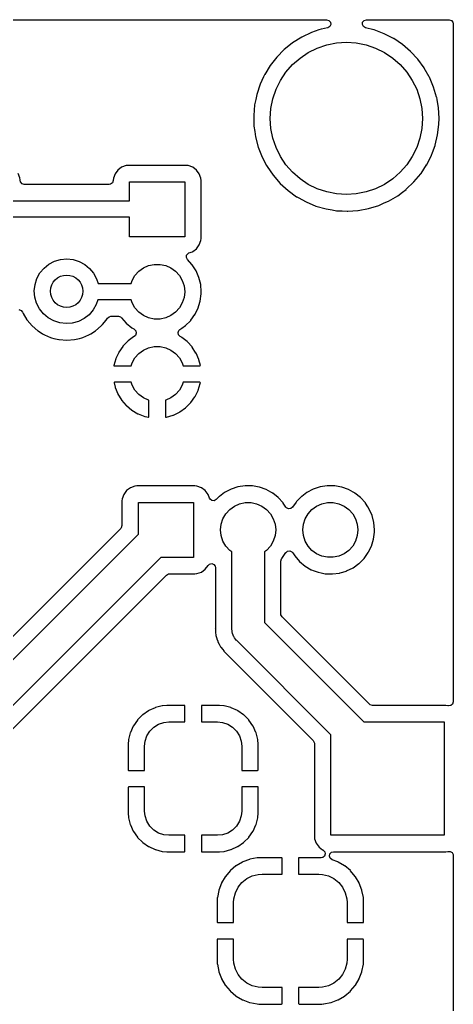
# Model space of a CAD drawing. Extents: x 3.94 to 7.52, y -4.52 to -2.62.
# Drawn here: x 6.993 to 7.52, y -3.817 to -2.62 of the extents above; entities that cross this region are included whole.
import ezdxf

# ---------------------------------------------------------------- set-up
doc = ezdxf.new("R2010")
doc.units = 0
doc.header["$MEASUREMENT"] = 0
doc.layers.add('BLACK', color=7, linetype='CONTINUOUS')

msp = doc.modelspace()

# ---------------------------------------------------------------- linework, layer by layer
at = {"layer": 'BLACK', "linetype": 'CONTINUOUS'}
for p, q in [((4.05434, -2.62), (7.36604, -2.62)), ((7.36604, -2.62), (7.36872, -2.62079)), ((7.4115, -2.6209), (7.41434, -2.62)), ((7.41434, -2.62), (7.51504, -2.62)), ((7.51504, -2.62), (7.51772, -2.62079)), ((7.35955, -2.63147), (7.3566, -2.63248)), ((7.35968, -2.63142), (7.35955, -2.63147)), ((7.35955, -2.63147), (7.35955, -2.63147)), ((7.36709, -2.62981), (7.35968, -2.63142)), ((7.36743, -2.62972), (7.36709, -2.62981)), ((7.36978, -2.62821), (7.36743, -2.62972)), ((7.36872, -2.62079), (7.37055, -2.6229)), ((7.37095, -2.62567), (7.36978, -2.62821)), ((7.37055, -2.6229), (7.37095, -2.62567)), ((7.40946, -2.62586), (7.40975, -2.62308)), ((7.41073, -2.62835), (7.40946, -2.62586)), ((7.40975, -2.62308), (7.4115, -2.6209)), ((7.41313, -2.62977), (7.41073, -2.62835)), ((7.42357, -2.63239), (7.41313, -2.62977)), ((7.42371, -2.63243), (7.42357, -2.63239)), ((7.42357, -2.63239), (7.42357, -2.63239)), ((7.43585, -2.63702), (7.42371, -2.63243)), ((7.51772, -2.62079), (7.51955, -2.6229)), ((7.51955, -2.6229), (7.52, -2.62496)), ((7.52, -2.62496), (7.52, -3.44903)), ((7.33569, -2.64121), (7.3247, -2.64811)), ((7.34741, -2.63563), (7.33569, -2.64121)), ((7.3566, -2.63248), (7.34741, -2.63563)), ((7.44738, -2.64297), (7.43585, -2.63702)), ((7.4475, -2.64305), (7.44738, -2.64297)), ((7.45804, -2.65013), (7.4475, -2.64305)), ((7.4475, -2.64305), (7.4475, -2.64305)), ((7.31457, -2.65623), (7.30544, -2.66545)), ((7.32196, -2.6503), (7.31457, -2.65623)), ((7.32459, -2.6482), (7.32196, -2.6503)), ((7.3247, -2.64811), (7.32459, -2.6482)), ((7.32459, -2.6482), (7.32459, -2.6482)), ((7.34374, -2.65988), (7.35459, -2.65452)), ((7.35459, -2.65452), (7.36605, -2.65063)), ((7.36605, -2.65063), (7.37792, -2.64827)), ((7.37792, -2.64827), (7.39, -2.64748)), ((7.39, -2.64748), (7.40208, -2.64827)), ((7.40208, -2.64827), (7.41395, -2.65063)), ((7.41395, -2.65063), (7.42541, -2.65452)), ((7.42541, -2.65452), (7.43626, -2.65988)), ((7.45816, -2.65021), (7.45804, -2.65013)), ((7.45827, -2.6503), (7.45816, -2.65021)), ((7.46792, -2.65854), (7.45827, -2.6503)), ((7.45827, -2.6503), (7.45827, -2.6503)), ((7.30544, -2.66545), (7.29743, -2.67566)), ((7.32458, -2.67458), (7.33368, -2.6666)), ((7.33368, -2.6666), (7.34374, -2.65988)), ((7.43626, -2.65988), (7.44632, -2.6666)), ((7.44632, -2.6666), (7.45542, -2.67458)), ((7.46803, -2.65864), (7.46792, -2.65854)), ((7.46792, -2.65854), (7.46792, -2.65854)), ((7.47686, -2.66814), (7.46803, -2.65864)), ((7.48454, -2.6786), (7.47686, -2.66814)), ((7.29736, -2.67579), (7.29075, -2.68657)), ((7.29743, -2.67566), (7.29736, -2.67579)), ((7.29736, -2.67579), (7.29736, -2.67579)), ((7.3166, -2.68368), (7.32458, -2.67458)), ((7.45542, -2.67458), (7.4634, -2.68368)), ((7.48461, -2.67873), (7.48454, -2.6786)), ((7.49076, -2.6895), (7.48461, -2.67873)), ((7.28945, -2.68931), (7.28519, -2.6985)), ((7.29059, -2.68686), (7.28945, -2.68931)), ((7.29065, -2.68673), (7.29059, -2.68686)), ((7.29059, -2.68686), (7.29059, -2.68686)), ((7.29075, -2.68657), (7.29065, -2.68673)), ((7.30988, -2.69374), (7.3166, -2.68368)), ((7.4634, -2.68368), (7.47012, -2.69374)), ((7.49097, -2.68988), (7.49076, -2.6895)), ((7.49607, -2.70181), (7.49097, -2.68988)), ((7.28519, -2.6985), (7.28111, -2.71082)), ((7.30452, -2.70459), (7.30988, -2.69374)), ((7.47012, -2.69374), (7.47548, -2.70459)), ((7.49975, -2.71426), (7.49607, -2.70181)), ((7.28108, -2.71096), (7.27982, -2.71707)), ((7.28111, -2.71082), (7.28108, -2.71096)), ((7.28108, -2.71096), (7.28108, -2.71096)), ((7.29827, -2.72792), (7.30063, -2.71605)), ((7.30063, -2.71605), (7.30452, -2.70459)), ((7.47548, -2.70459), (7.47937, -2.71605)), ((7.47937, -2.71605), (7.48173, -2.72792)), ((7.49978, -2.7144), (7.49975, -2.71426)), ((7.50024, -2.71707), (7.49978, -2.7144)), ((7.49978, -2.7144), (7.49978, -2.7144)), ((7.27848, -2.72353), (7.27733, -2.73646)), ((7.27982, -2.71707), (7.27848, -2.72353)), ((7.29748, -2.74), (7.29827, -2.72792)), ((7.48173, -2.72792), (7.48252, -2.74)), ((7.50198, -2.72704), (7.50024, -2.71707)), ((7.50199, -2.72719), (7.50198, -2.72704)), ((7.50272, -2.73986), (7.50199, -2.72719)), ((7.50199, -2.72719), (7.50199, -2.72719)), ((7.27733, -2.73646), (7.27767, -2.74943)), ((7.29827, -2.75208), (7.29748, -2.74)), ((7.48252, -2.74), (7.48173, -2.75208)), ((7.50251, -2.74708), (7.50273, -2.74)), ((7.50273, -2.74), (7.50272, -2.73986)), ((7.27767, -2.74943), (7.27769, -2.74957)), ((7.27769, -2.74957), (7.27769, -2.74957)), ((7.27769, -2.74957), (7.27858, -2.75586)), ((7.30063, -2.76395), (7.29827, -2.75208)), ((7.48173, -2.75208), (7.47937, -2.76395)), ((7.50097, -2.75982), (7.50249, -2.74719)), ((7.50249, -2.74719), (7.50251, -2.74708)), ((7.50249, -2.74719), (7.50249, -2.74719)), ((7.27858, -2.75586), (7.27949, -2.76228)), ((7.27949, -2.76228), (7.28279, -2.77484)), ((7.30452, -2.77541), (7.30063, -2.76395)), ((7.47937, -2.76395), (7.47548, -2.77541)), ((7.49795, -2.77244), (7.50092, -2.7601)), ((7.50092, -2.7601), (7.50095, -2.75996)), ((7.50092, -2.7601), (7.50092, -2.7601)), ((7.50095, -2.75996), (7.50097, -2.75982)), ((7.28279, -2.77484), (7.2875, -2.78693)), ((7.30988, -2.78626), (7.30452, -2.77541)), ((7.47548, -2.77541), (7.47012, -2.78626)), ((7.49464, -2.78153), (7.49787, -2.77272)), ((7.49787, -2.77272), (7.49792, -2.77258)), ((7.49787, -2.77272), (7.49787, -2.77272)), ((7.49792, -2.77258), (7.49795, -2.77244)), ((7.49795, -2.77244), (7.49795, -2.77244)), ((7.2875, -2.78693), (7.28757, -2.78705)), ((7.28757, -2.78705), (7.29301, -2.79734)), ((7.3166, -2.79632), (7.30988, -2.78626)), ((7.47012, -2.78626), (7.4634, -2.79632)), ((7.48763, -2.79637), (7.49346, -2.78477)), ((7.49346, -2.78477), (7.49464, -2.78153)), ((7.11682, -2.79939), (7.11223, -2.80282)), ((7.12219, -2.79737), (7.11682, -2.79939)), ((7.12464, -2.79711), (7.12219, -2.79737)), ((7.19536, -2.79711), (7.12464, -2.79711)), ((7.19781, -2.79737), (7.19536, -2.79711)), ((7.20318, -2.79939), (7.19781, -2.79737)), ((7.20777, -2.80282), (7.20318, -2.79939)), ((7.29301, -2.79734), (7.29357, -2.7984)), ((7.29357, -2.7984), (7.29366, -2.79851)), ((7.29366, -2.79851), (7.29366, -2.79852)), ((7.29366, -2.79852), (7.30084, -2.80898)), ((7.32458, -2.80542), (7.3166, -2.79632)), ((7.4634, -2.79632), (7.45542, -2.80542)), ((7.48074, -2.80685), (7.48755, -2.79648)), ((7.48755, -2.79648), (7.48763, -2.79637)), ((7.48755, -2.79648), (7.48755, -2.79648)), ((6.99322, -2.81219), (6.99121, -2.80682)), ((7.10879, -2.80741), (7.10678, -2.81278)), ((7.11223, -2.80282), (7.10879, -2.80741)), ((7.21121, -2.80741), (7.20777, -2.80282)), ((7.21322, -2.81278), (7.21121, -2.80741)), ((7.30084, -2.80898), (7.30084, -2.80898)), ((7.30084, -2.80898), (7.30093, -2.80909)), ((7.30093, -2.80909), (7.30946, -2.81887)), ((7.33368, -2.8134), (7.32458, -2.80542)), ((7.45542, -2.80542), (7.44632, -2.8134)), ((7.47218, -2.81717), (7.4805, -2.80721)), ((7.4805, -2.80721), (7.48074, -2.80685)), ((6.99348, -2.81464), (6.99322, -2.81219)), ((6.99348, -2.81518), (6.99348, -2.81464)), ((6.99393, -2.81724), (6.99348, -2.81518)), ((6.99576, -2.81935), (6.99393, -2.81724)), ((6.99844, -2.82014), (6.99576, -2.81935)), ((7.10156, -2.82014), (6.99844, -2.82014)), ((7.10337, -2.81979), (7.10156, -2.82014)), ((7.10558, -2.81808), (7.10337, -2.81979)), ((7.10651, -2.81545), (7.10558, -2.81808)), ((7.10652, -2.81537), (7.10651, -2.81545)), ((7.10678, -2.81278), (7.10652, -2.81523)), ((7.10652, -2.81523), (7.10652, -2.81537)), ((7.12654, -2.84016), (7.12654, -2.81713)), ((7.12654, -2.81713), (7.19346, -2.81713)), ((7.19346, -2.81713), (7.19346, -2.88406)), ((7.21348, -2.81523), (7.21322, -2.81278)), ((7.21348, -2.88595), (7.21348, -2.81523)), ((7.30946, -2.81887), (7.31906, -2.82761)), ((7.34374, -2.82012), (7.33368, -2.8134)), ((7.35459, -2.82548), (7.34374, -2.82012)), ((7.43626, -2.82012), (7.42541, -2.82548)), ((7.44632, -2.8134), (7.43626, -2.82012)), ((7.46276, -2.8261), (7.47218, -2.81717)), ((7.31906, -2.82761), (7.31917, -2.82769)), ((7.31917, -2.82769), (7.31917, -2.82769)), ((7.31917, -2.82769), (7.32948, -2.8351)), ((7.32948, -2.8351), (7.32948, -2.8351)), ((7.32948, -2.8351), (7.3296, -2.83518)), ((7.3296, -2.83518), (7.32972, -2.83525)), ((7.32972, -2.83525), (7.3312, -2.83607)), ((7.36605, -2.82937), (7.35459, -2.82548)), ((7.37792, -2.83173), (7.36605, -2.82937)), ((7.39, -2.83252), (7.37792, -2.83173)), ((7.40208, -2.83173), (7.39, -2.83252)), ((7.41395, -2.82937), (7.40208, -2.83173)), ((7.42541, -2.82548), (7.41395, -2.82937)), ((7.44118, -2.84044), (7.45238, -2.8339)), ((7.45238, -2.8339), (7.45805, -2.82964)), ((7.45805, -2.82964), (7.46265, -2.82619)), ((7.46265, -2.82619), (7.46276, -2.8261)), ((7.46265, -2.82619), (7.46265, -2.82619)), ((6.97346, -2.84016), (7.12654, -2.84016)), ((7.3312, -2.83607), (7.34094, -2.84149)), ((7.34094, -2.84149), (7.35293, -2.84646)), ((7.35293, -2.84646), (7.35306, -2.8465)), ((7.35306, -2.8465), (7.35306, -2.8465)), ((7.35306, -2.8465), (7.36527, -2.84998)), ((7.41689, -2.84948), (7.42929, -2.84566)), ((7.42929, -2.84566), (7.43611, -2.84267)), ((7.43611, -2.84267), (7.44105, -2.8405)), ((7.44105, -2.8405), (7.44118, -2.84044)), ((7.44105, -2.8405), (7.44105, -2.8405)), ((7.36527, -2.84998), (7.36527, -2.84998)), ((7.36527, -2.84998), (7.36541, -2.85002)), ((7.36541, -2.85002), (7.37276, -2.85122)), ((7.37276, -2.85122), (7.37808, -2.85209)), ((7.37808, -2.85209), (7.37808, -2.85209)), ((7.37808, -2.85209), (7.37822, -2.85211)), ((7.37822, -2.85211), (7.3847, -2.85242)), ((7.3847, -2.85242), (7.39104, -2.85272)), ((7.39104, -2.85272), (7.39104, -2.85272)), ((7.39104, -2.85272), (7.39118, -2.85272)), ((7.39118, -2.85272), (7.39165, -2.85269)), ((7.39165, -2.85269), (7.40399, -2.85185)), ((7.40399, -2.85185), (7.40413, -2.85184)), ((7.40399, -2.85185), (7.40399, -2.85185)), ((7.40413, -2.85184), (7.40427, -2.85182)), ((7.40427, -2.85182), (7.41675, -2.8495)), ((7.40427, -2.85182), (7.40427, -2.85182)), ((7.41675, -2.8495), (7.41689, -2.84948)), ((7.41675, -2.8495), (7.41675, -2.8495)), ((7.12654, -2.85984), (6.97346, -2.85984)), ((7.12654, -2.88406), (7.12654, -2.85984)), ((7.19346, -2.88406), (7.12654, -2.88406)), ((7.20777, -2.89836), (7.21121, -2.89377)), ((7.21121, -2.89377), (7.21322, -2.8884)), ((7.21322, -2.8884), (7.21348, -2.88595)), ((7.1955, -2.90896), (7.19583, -2.90619)), ((7.19583, -2.90619), (7.19761, -2.90403)), ((7.19761, -2.90403), (7.19865, -2.90349)), ((7.19865, -2.90349), (7.20285, -2.90192)), ((7.20285, -2.90192), (7.20318, -2.9018)), ((7.20318, -2.9018), (7.20777, -2.89836)), ((7.02245, -2.92187), (7.02844, -2.91706)), ((7.02844, -2.91706), (7.03525, -2.9135)), ((7.03525, -2.9135), (7.04262, -2.91133)), ((7.04262, -2.91133), (7.05027, -2.91063)), ((7.05027, -2.91063), (7.05792, -2.91143)), ((7.05792, -2.91143), (7.06526, -2.91371)), ((7.06526, -2.91371), (7.07202, -2.91736)), ((7.07202, -2.91736), (7.07794, -2.92226)), ((7.14327, -2.92161), (7.14966, -2.91876)), ((7.14966, -2.91876), (7.1565, -2.91731)), ((7.1565, -2.91731), (7.1635, -2.91731)), ((7.1635, -2.91731), (7.17034, -2.91876)), ((7.17034, -2.91876), (7.17673, -2.92161)), ((7.19672, -2.91148), (7.1955, -2.90896)), ((7.20213, -2.91742), (7.19672, -2.91148)), ((7.20252, -2.91785), (7.20213, -2.91742)), ((7.20263, -2.91802), (7.20252, -2.91785)), ((7.20491, -2.92153), (7.20263, -2.91802)), ((7.20263, -2.91802), (7.20263, -2.91802)), ((7.01381, -2.93449), (7.01752, -2.92776)), ((7.01752, -2.92776), (7.02245, -2.92187)), ((7.07794, -2.92226), (7.08279, -2.92821)), ((7.08279, -2.92821), (7.0864, -2.935)), ((7.12943, -2.93698), (7.13293, -2.93092)), ((7.13293, -2.93092), (7.13761, -2.92572)), ((7.13761, -2.92572), (7.14327, -2.92161)), ((7.17673, -2.92161), (7.18239, -2.92572)), ((7.18239, -2.92572), (7.18707, -2.93092)), ((7.18707, -2.93092), (7.19057, -2.93698)), ((7.2073, -2.92523), (7.20491, -2.92153)), ((7.2108, -2.9333), (7.2073, -2.92523)), ((7.01063, -2.94945), (7.01149, -2.94181)), ((7.01149, -2.94181), (7.01381, -2.93449)), ((7.0864, -2.935), (7.08814, -2.94075)), ((7.08814, -2.94075), (7.1282, -2.94075)), ((7.1282, -2.94075), (7.12943, -2.93698)), ((7.19057, -2.93698), (7.19273, -2.94363)), ((7.21295, -2.94183), (7.2108, -2.9333)), ((7.21367, -2.95059), (7.21295, -2.94183)), ((7.01128, -2.95711), (7.01063, -2.94945)), ((7.19273, -2.94363), (7.19346, -2.95059)), ((7.19346, -2.95059), (7.19273, -2.95755)), ((7.21246, -2.96193), (7.2136, -2.95321)), ((7.2136, -2.95321), (7.21364, -2.95159)), ((7.21364, -2.95159), (7.21366, -2.95072)), ((7.21366, -2.95072), (7.21367, -2.95059)), ((7.21366, -2.95072), (7.21366, -2.95072)), ((7.01339, -2.96449), (7.01128, -2.95711)), ((7.01691, -2.97133), (7.01339, -2.96449)), ((7.08597, -2.96601), (7.08217, -2.97269)), ((7.08782, -2.96043), (7.08597, -2.96601)), ((7.1282, -2.96043), (7.08782, -2.96043)), ((7.12943, -2.9642), (7.1282, -2.96043)), ((7.13293, -2.97026), (7.12943, -2.9642)), ((7.19057, -2.9642), (7.18707, -2.97026)), ((7.19273, -2.95755), (7.19057, -2.9642)), ((7.2099, -2.97035), (7.21205, -2.96328)), ((7.21205, -2.96328), (7.2124, -2.96213)), ((7.2124, -2.96213), (7.21246, -2.96193)), ((7.2124, -2.96213), (7.2124, -2.96213)), ((6.99183, -2.97239), (6.99449, -2.97326)), ((6.99449, -2.97326), (6.99626, -2.97545)), ((6.99626, -2.97545), (6.99692, -2.97705)), ((6.99692, -2.97705), (6.99702, -2.97721)), ((6.99702, -2.97721), (7.0017, -2.98485)), ((7.02168, -2.97735), (7.01691, -2.97133)), ((7.02753, -2.98233), (7.02168, -2.97735)), ((7.07715, -2.97851), (7.0711, -2.98324)), ((7.08217, -2.97269), (7.07715, -2.97851)), ((7.13761, -2.97546), (7.13293, -2.97026)), ((7.14327, -2.97957), (7.13761, -2.97546)), ((7.18239, -2.97546), (7.17673, -2.97957)), ((7.18707, -2.97026), (7.18239, -2.97546)), ((7.20102, -2.98516), (7.20588, -2.9784)), ((7.20588, -2.9784), (7.206, -2.97823)), ((7.206, -2.97823), (7.20629, -2.97764)), ((7.20629, -2.97764), (7.20981, -2.97053)), ((7.20981, -2.97053), (7.2099, -2.97035)), ((7.20981, -2.97053), (7.20981, -2.97053)), ((7.0017, -2.98485), (7.0017, -2.98485)), ((7.0017, -2.98485), (7.0018, -2.98502)), ((7.0018, -2.98502), (7.00788, -2.99212)), ((7.03424, -2.98608), (7.02753, -2.98233)), ((7.04155, -2.98845), (7.03424, -2.98608)), ((7.04918, -2.98936), (7.04155, -2.98845)), ((7.05684, -2.98877), (7.04918, -2.98936)), ((7.06424, -2.98671), (7.05684, -2.98877)), ((7.0711, -2.98324), (7.06424, -2.98671)), ((7.09212, -2.99212), (7.09346, -2.99056)), ((7.09346, -2.99056), (7.09807, -2.98516)), ((7.09807, -2.98516), (7.0982, -2.98502)), ((7.0982, -2.98502), (7.09954, -2.98282)), ((7.09954, -2.98282), (7.10161, -2.98095)), ((7.10161, -2.98095), (7.10377, -2.98045)), ((7.10377, -2.98045), (7.11285, -2.98045)), ((7.11285, -2.98045), (7.11554, -2.98124)), ((7.11554, -2.98124), (7.11667, -2.98231)), ((7.11667, -2.98231), (7.11669, -2.98229)), ((7.11669, -2.98229), (7.12245, -2.98893)), ((7.12245, -2.98893), (7.12922, -2.99455)), ((7.14966, -2.98242), (7.14327, -2.97957)), ((7.1565, -2.98387), (7.14966, -2.98242)), ((7.1635, -2.98387), (7.1565, -2.98387)), ((7.17034, -2.98242), (7.1635, -2.98387)), ((7.17673, -2.97957), (7.17034, -2.98242)), ((7.19464, -2.99158), (7.19541, -2.99081)), ((7.19541, -2.99081), (7.19958, -2.98666)), ((7.19958, -2.98666), (7.20087, -2.98537)), ((7.20087, -2.98537), (7.20102, -2.98516)), ((7.00788, -2.99212), (7.01498, -2.9982)), ((7.01498, -2.9982), (7.01515, -2.9983)), ((7.01515, -2.9983), (7.01515, -2.9983)), ((7.01515, -2.9983), (7.02069, -3.00169)), ((7.02069, -3.00169), (7.02295, -3.00308)), ((7.02295, -3.00308), (7.02313, -3.00315)), ((7.02313, -3.00315), (7.02313, -3.00315)), ((7.02313, -3.00315), (7.03031, -3.00613)), ((7.06969, -3.00613), (7.07687, -3.00315)), ((7.07687, -3.00315), (7.07705, -3.00308)), ((7.07687, -3.00315), (7.07687, -3.00315)), ((7.07705, -3.00308), (7.07931, -3.00169)), ((7.07931, -3.00169), (7.08485, -2.9983)), ((7.08485, -2.9983), (7.08502, -2.9982)), ((7.08485, -2.9983), (7.08485, -2.9983)), ((7.08502, -2.9982), (7.09212, -2.99212)), ((7.12922, -2.99455), (7.13145, -2.99586)), ((7.13145, -2.99586), (7.13212, -2.99625)), ((7.13212, -2.99625), (7.13404, -2.99828)), ((7.13456, -3.00103), (7.1335, -3.00362)), ((7.13404, -2.99828), (7.13456, -3.00103)), ((7.18551, -3.00029), (7.1865, -2.99767)), ((7.18609, -3.00302), (7.18551, -3.00029)), ((7.18806, -3.005), (7.18609, -3.00302)), ((7.1865, -2.99767), (7.18757, -2.99662)), ((7.18757, -2.99662), (7.19013, -2.9948)), ((7.19013, -2.9948), (7.19464, -2.99158)), ((7.03031, -3.00613), (7.03159, -3.00666)), ((7.03159, -3.00666), (7.03441, -3.00733)), ((7.03441, -3.00733), (7.04049, -3.00879)), ((7.04049, -3.00879), (7.04049, -3.00879)), ((7.04049, -3.00879), (7.04068, -3.00884)), ((7.04068, -3.00884), (7.05, -3.00957)), ((7.05, -3.00957), (7.05932, -3.00884)), ((7.05932, -3.00884), (7.05951, -3.00879)), ((7.05951, -3.00879), (7.06559, -3.00733)), ((7.05951, -3.00879), (7.05951, -3.00879)), ((7.06559, -3.00733), (7.06841, -3.00666)), ((7.06841, -3.00666), (7.06969, -3.00613)), ((7.12424, -3.01062), (7.11845, -3.01668)), ((7.12454, -3.01035), (7.12424, -3.01062)), ((7.13125, -3.00532), (7.12454, -3.01035)), ((7.13159, -3.0051), (7.13125, -3.00532)), ((7.13191, -3.00493), (7.13159, -3.0051)), ((7.1335, -3.00362), (7.13191, -3.00493)), ((7.18951, -3.00581), (7.18806, -3.005)), ((7.18985, -3.00603), (7.18951, -3.00581)), ((7.19643, -3.01123), (7.18985, -3.00603)), ((7.19672, -3.01151), (7.19643, -3.01123)), ((7.20237, -3.01771), (7.19672, -3.01151)), ((7.11327, -3.02428), (7.10974, -3.03188)), ((7.11347, -3.02392), (7.11327, -3.02428)), ((7.11819, -3.017), (7.11347, -3.02392)), ((7.11845, -3.01668), (7.11819, -3.017)), ((7.13293, -3.03092), (7.13761, -3.02572)), ((7.13761, -3.02572), (7.14327, -3.02161)), ((7.14327, -3.02161), (7.14966, -3.01876)), ((7.14966, -3.01876), (7.1565, -3.01731)), ((7.1565, -3.01731), (7.1635, -3.01731)), ((7.1635, -3.01731), (7.17034, -3.01876)), ((7.17034, -3.01876), (7.17673, -3.02161)), ((7.17673, -3.02161), (7.18239, -3.02572)), ((7.18239, -3.02572), (7.18707, -3.03092)), ((7.20262, -3.01803), (7.20237, -3.01771)), ((7.20717, -3.02507), (7.20262, -3.01803)), ((7.20736, -3.02543), (7.20717, -3.02507)), ((7.2107, -3.03312), (7.20736, -3.02543)), ((7.1096, -3.03226), (7.10742, -3.04013)), ((7.10974, -3.03188), (7.1096, -3.03226)), ((7.12826, -3.04059), (7.12943, -3.03698)), ((7.12943, -3.03698), (7.13293, -3.03092)), ((7.18707, -3.03092), (7.19057, -3.03698)), ((7.19057, -3.03698), (7.19174, -3.04059)), ((7.21084, -3.0335), (7.2107, -3.03312)), ((7.21249, -3.04008), (7.21084, -3.0335)), ((7.10742, -3.04013), (7.10748, -3.04046)), ((7.10748, -3.04046), (7.10796, -3.04059)), ((7.10796, -3.04059), (7.12826, -3.04059)), ((7.19174, -3.04059), (7.2119, -3.04059)), ((7.2119, -3.04059), (7.21244, -3.04043)), ((7.21244, -3.04043), (7.21249, -3.04008)), ((7.10763, -3.06075), (7.10757, -3.06114)), ((7.10757, -3.06114), (7.10876, -3.06643)), ((7.10816, -3.06059), (7.10763, -3.06075)), ((7.12826, -3.06059), (7.10816, -3.06059)), ((7.12943, -3.0642), (7.12826, -3.06059)), ((7.19174, -3.06059), (7.19057, -3.0642)), ((7.21191, -3.06059), (7.19174, -3.06059)), ((7.20994, -3.07014), (7.21238, -3.06212)), ((7.21243, -3.06074), (7.21191, -3.06059)), ((7.21238, -3.06212), (7.21246, -3.06173)), ((7.21252, -3.0613), (7.21243, -3.06074)), ((7.21246, -3.06173), (7.21252, -3.0613)), ((7.10876, -3.06643), (7.10888, -3.06682)), ((7.10888, -3.06682), (7.11204, -3.07459)), ((7.11204, -3.07459), (7.11222, -3.07495)), ((7.11222, -3.07495), (7.1166, -3.0821)), ((7.13293, -3.07026), (7.12943, -3.0642)), ((7.13761, -3.07546), (7.13293, -3.07026)), ((7.18707, -3.07026), (7.18239, -3.07546)), ((7.19057, -3.0642), (7.18707, -3.07026)), ((7.20608, -3.07804), (7.20979, -3.07052)), ((7.20979, -3.07052), (7.20994, -3.07014)), ((7.1166, -3.0821), (7.11684, -3.08243)), ((7.11684, -3.08243), (7.12233, -3.08877)), ((7.14327, -3.07957), (7.13761, -3.07546)), ((7.14966, -3.08242), (7.14327, -3.07957)), ((7.15, -3.08249), (7.14966, -3.08242)), ((7.15, -3.10252), (7.15, -3.08249)), ((7.17034, -3.08242), (7.17, -3.08249)), ((7.17, -3.08249), (7.17, -3.1025)), ((7.17673, -3.07957), (7.17034, -3.08242)), ((7.18239, -3.07546), (7.17673, -3.07957)), ((7.19477, -3.09142), (7.20071, -3.0855)), ((7.20071, -3.0855), (7.20097, -3.0852)), ((7.20097, -3.0852), (7.20587, -3.07839)), ((7.20587, -3.07839), (7.20608, -3.07804)), ((7.12233, -3.08877), (7.12262, -3.08905)), ((7.12262, -3.08905), (7.12907, -3.09441)), ((7.12907, -3.09441), (7.1294, -3.09464)), ((7.1294, -3.09464), (7.13664, -3.09887)), ((7.13664, -3.09887), (7.13701, -3.09904)), ((7.13701, -3.09904), (7.14484, -3.10204)), ((7.17976, -3.10045), (7.18729, -3.09676)), ((7.18729, -3.09676), (7.18764, -3.09655)), ((7.18764, -3.09655), (7.19446, -3.09168)), ((7.19446, -3.09168), (7.19477, -3.09142)), ((7.14484, -3.10204), (7.14523, -3.10215)), ((7.14523, -3.10215), (7.1493, -3.10298)), ((7.1493, -3.10298), (7.14985, -3.10293)), ((7.14985, -3.10293), (7.15, -3.10252)), ((7.17, -3.1025), (7.17016, -3.10305)), ((7.17016, -3.10305), (7.17069, -3.10313)), ((7.17069, -3.10313), (7.17095, -3.10309)), ((7.17095, -3.10309), (7.17135, -3.10301)), ((7.17135, -3.10301), (7.17938, -3.1006)), ((7.17938, -3.1006), (7.17976, -3.10045)), ((7.12282, -3.19223), (7.11939, -3.19682)), ((7.12741, -3.18879), (7.12282, -3.19223)), ((7.13278, -3.18678), (7.12741, -3.18879)), ((7.13523, -3.18652), (7.13278, -3.18678)), ((7.20595, -3.18652), (7.13523, -3.18652)), ((7.2084, -3.18678), (7.20595, -3.18652)), ((7.21377, -3.18879), (7.2084, -3.18678)), ((7.21836, -3.19223), (7.21377, -3.18879)), ((7.2218, -3.19682), (7.21836, -3.19223)), ((7.24183, -3.19471), (7.23569, -3.19932)), ((7.24199, -3.19459), (7.24183, -3.19471)), ((7.24183, -3.19471), (7.24183, -3.19471)), ((7.24979, -3.19053), (7.24199, -3.19459)), ((7.25815, -3.18779), (7.24979, -3.19053)), ((7.26685, -3.18646), (7.25815, -3.18779)), ((7.26705, -3.18647), (7.26685, -3.18646)), ((7.27273, -3.18654), (7.26705, -3.18647)), ((7.26705, -3.18647), (7.26705, -3.18647)), ((7.27564, -3.18657), (7.27273, -3.18654)), ((7.27584, -3.18661), (7.27564, -3.18657)), ((7.2841, -3.18808), (7.27584, -3.18661)), ((7.27584, -3.18661), (7.27584, -3.18661)), ((7.2843, -3.18811), (7.2841, -3.18808)), ((7.2841, -3.18808), (7.2841, -3.18808)), ((7.28449, -3.18818), (7.2843, -3.18811)), ((7.2924, -3.19098), (7.28449, -3.18818)), ((7.28449, -3.18818), (7.28449, -3.18818)), ((7.29259, -3.19105), (7.2924, -3.19098)), ((7.2924, -3.19098), (7.2924, -3.19098)), ((7.29823, -3.19416), (7.29259, -3.19105)), ((7.29985, -3.19505), (7.29823, -3.19416)), ((7.34183, -3.19471), (7.33569, -3.19932)), ((7.34199, -3.19459), (7.34183, -3.19471)), ((7.34183, -3.19471), (7.34183, -3.19471)), ((7.34979, -3.19053), (7.34199, -3.19459)), ((7.35815, -3.18779), (7.34979, -3.19053)), ((7.36685, -3.18646), (7.35815, -3.18779)), ((7.36705, -3.18647), (7.36685, -3.18646)), ((7.37273, -3.18654), (7.36705, -3.18647)), ((7.36705, -3.18647), (7.36705, -3.18647)), ((7.37564, -3.18657), (7.37273, -3.18654)), ((7.37584, -3.18661), (7.37564, -3.18657)), ((7.3841, -3.18808), (7.37584, -3.18661)), ((7.37584, -3.18661), (7.37584, -3.18661)), ((7.3843, -3.18811), (7.3841, -3.18808)), ((7.3841, -3.18808), (7.3841, -3.18808)), ((7.38449, -3.18818), (7.3843, -3.18811)), ((7.3924, -3.19098), (7.38449, -3.18818)), ((7.38449, -3.18818), (7.38449, -3.18818)), ((7.39259, -3.19105), (7.3924, -3.19098)), ((7.3924, -3.19098), (7.3924, -3.19098)), ((7.39823, -3.19416), (7.39259, -3.19105)), ((7.39985, -3.19505), (7.39823, -3.19416)), ((7.11737, -3.20219), (7.11711, -3.20464)), ((7.11711, -3.20464), (7.11711, -3.23469)), ((7.11939, -3.19682), (7.11737, -3.20219)), ((7.13713, -3.24504), (7.13713, -3.20654)), ((7.13713, -3.20654), (7.20406, -3.20654)), ((7.20406, -3.20654), (7.20406, -3.27346)), ((7.22192, -3.19715), (7.2218, -3.19682)), ((7.22355, -3.20151), (7.22192, -3.19715)), ((7.22429, -3.20283), (7.22355, -3.20151)), ((7.22657, -3.20445), (7.22429, -3.20283)), ((7.22936, -3.20459), (7.22657, -3.20445)), ((7.23178, -3.20319), (7.22936, -3.20459)), ((7.23191, -3.20306), (7.23178, -3.20319)), ((7.23496, -3.19987), (7.23191, -3.20306)), ((7.23569, -3.19932), (7.23496, -3.19987)), ((7.26025, -3.20817), (7.26709, -3.20672)), ((7.26709, -3.20672), (7.27409, -3.20672)), ((7.27409, -3.20672), (7.28093, -3.20817)), ((7.30029, -3.1953), (7.29985, -3.19505)), ((7.30045, -3.19543), (7.30029, -3.1953)), ((7.30703, -3.20062), (7.30045, -3.19543)), ((7.30045, -3.19543), (7.30045, -3.19543)), ((7.30719, -3.20075), (7.30703, -3.20062)), ((7.30703, -3.20062), (7.30703, -3.20062)), ((7.31311, -3.20725), (7.30719, -3.20075)), ((7.32888, -3.20623), (7.32465, -3.21243)), ((7.32943, -3.20566), (7.32888, -3.20623)), ((7.33375, -3.20113), (7.32943, -3.20566)), ((7.33496, -3.19987), (7.33375, -3.20113)), ((7.33569, -3.19932), (7.33496, -3.19987)), ((7.36025, -3.20817), (7.36709, -3.20672)), ((7.36709, -3.20672), (7.37409, -3.20672)), ((7.37409, -3.20672), (7.38093, -3.20817)), ((7.40029, -3.1953), (7.39985, -3.19505)), ((7.40045, -3.19543), (7.40029, -3.1953)), ((7.40703, -3.20062), (7.40045, -3.19543)), ((7.40045, -3.19543), (7.40045, -3.19543)), ((7.40719, -3.20075), (7.40703, -3.20062)), ((7.40703, -3.20062), (7.40703, -3.20062)), ((7.41311, -3.20725), (7.40719, -3.20075)), ((7.24352, -3.22033), (7.2482, -3.21513)), ((7.2482, -3.21513), (7.25386, -3.21102)), ((7.25386, -3.21102), (7.26025, -3.20817)), ((7.28093, -3.20817), (7.28732, -3.21102)), ((7.28732, -3.21102), (7.29298, -3.21513)), ((7.29298, -3.21513), (7.29766, -3.22033)), ((7.31322, -3.20743), (7.31311, -3.20725)), ((7.31639, -3.21232), (7.31322, -3.20743)), ((7.31322, -3.20743), (7.31322, -3.20743)), ((7.31721, -3.21329), (7.31639, -3.21232)), ((7.31972, -3.21452), (7.31721, -3.21329)), ((7.32249, -3.2142), (7.31972, -3.21452)), ((7.32465, -3.21243), (7.32249, -3.2142)), ((7.34352, -3.22033), (7.3482, -3.21513)), ((7.3482, -3.21513), (7.35386, -3.21102)), ((7.35386, -3.21102), (7.36025, -3.20817)), ((7.38093, -3.20817), (7.38732, -3.21102)), ((7.38732, -3.21102), (7.39298, -3.21513)), ((7.39298, -3.21513), (7.39766, -3.22033)), ((7.41322, -3.20743), (7.41311, -3.20725)), ((7.4161, -3.21188), (7.41322, -3.20743)), ((7.41322, -3.20743), (7.41322, -3.20743)), ((7.41789, -3.21464), (7.4161, -3.21188)), ((7.42139, -3.2227), (7.41789, -3.21464)), ((7.23786, -3.23304), (7.24002, -3.22639)), ((7.24002, -3.22639), (7.24352, -3.22033)), ((7.29766, -3.22033), (7.30116, -3.22639)), ((7.30116, -3.22639), (7.30332, -3.23304)), ((7.33786, -3.23304), (7.34002, -3.22639)), ((7.34002, -3.22639), (7.34352, -3.22033)), ((7.39766, -3.22033), (7.40116, -3.22639)), ((7.40116, -3.22639), (7.40332, -3.23304)), ((7.42354, -3.23123), (7.42139, -3.2227)), ((7.11565, -3.2382), (6.61501, -3.73884)), ((7.11632, -3.23737), (7.11565, -3.2382)), ((7.11711, -3.23469), (7.11632, -3.23737)), ((7.23713, -3.24), (7.23786, -3.23304)), ((7.23786, -3.24696), (7.23713, -3.24)), ((7.30332, -3.23304), (7.30406, -3.24)), ((7.30406, -3.24), (7.30332, -3.24696)), ((7.33713, -3.24), (7.33786, -3.23304)), ((7.33786, -3.24696), (7.33713, -3.24)), ((7.40332, -3.23304), (7.40406, -3.24)), ((7.40406, -3.24), (7.40332, -3.24696)), ((7.42305, -3.25134), (7.42419, -3.24262)), ((7.42426, -3.24), (7.42354, -3.23123)), ((7.42419, -3.24262), (7.42421, -3.24202)), ((7.42421, -3.24202), (7.42425, -3.24013)), ((7.42425, -3.24013), (7.42426, -3.24)), ((7.42425, -3.24013), (7.42425, -3.24013)), ((6.62185, -3.76031), (7.13713, -3.24504)), ((7.24002, -3.25361), (7.23786, -3.24696)), ((7.24352, -3.25967), (7.24002, -3.25361)), ((7.30116, -3.25361), (7.29766, -3.25967)), ((7.30332, -3.24696), (7.30116, -3.25361)), ((7.34002, -3.25361), (7.33786, -3.24696)), ((7.34352, -3.25967), (7.34002, -3.25361)), ((7.40116, -3.25361), (7.39766, -3.25967)), ((7.40332, -3.24696), (7.40116, -3.25361)), ((7.42049, -3.25976), (7.42305, -3.25134)), ((7.2482, -3.26487), (7.24352, -3.25967)), ((7.25091, -3.26684), (7.2482, -3.26487)), ((7.29298, -3.26487), (7.29028, -3.26684)), ((7.29766, -3.25967), (7.29298, -3.26487)), ((7.31664, -3.26768), (7.31849, -3.26598)), ((7.31849, -3.26598), (7.32124, -3.2655)), ((7.32124, -3.2655), (7.32382, -3.26658)), ((7.32382, -3.26658), (7.32492, -3.26783)), ((7.3482, -3.26487), (7.34352, -3.25967)), ((7.35386, -3.26898), (7.3482, -3.26487)), ((7.39298, -3.26487), (7.38732, -3.26898)), ((7.39766, -3.25967), (7.39298, -3.26487)), ((7.41702, -3.26678), (7.4204, -3.25994)), ((7.4204, -3.25994), (7.42049, -3.25976)), ((7.4204, -3.25994), (7.4204, -3.25994)), ((7.16437, -3.27346), (6.64392, -3.79392)), ((7.20406, -3.27346), (7.16437, -3.27346)), ((7.25091, -3.36059), (7.25091, -3.26684)), ((7.29028, -3.26684), (7.29028, -3.35244)), ((7.3103, -3.27795), (7.31108, -3.27527)), ((7.3103, -3.34209), (7.3103, -3.27795)), ((7.31108, -3.27527), (7.3114, -3.27485)), ((7.3114, -3.27485), (7.31146, -3.27478)), ((7.31146, -3.27478), (7.31659, -3.26764)), ((7.31659, -3.26764), (7.31664, -3.26768)), ((7.32492, -3.26783), (7.32728, -3.2717)), ((7.32728, -3.2717), (7.33304, -3.27834)), ((7.33304, -3.27834), (7.33981, -3.28396)), ((7.36025, -3.27183), (7.35386, -3.26898)), ((7.36709, -3.27328), (7.36025, -3.27183)), ((7.37409, -3.27328), (7.36709, -3.27328)), ((7.38093, -3.27183), (7.37409, -3.27328)), ((7.38732, -3.26898), (7.38093, -3.27183)), ((7.40538, -3.28084), (7.41035, -3.27589)), ((7.41035, -3.27589), (7.41146, -3.27478)), ((7.41146, -3.27478), (7.41659, -3.26764)), ((7.41659, -3.26764), (7.41702, -3.26678)), ((7.21377, -3.29121), (7.21836, -3.28777)), ((7.21836, -3.28777), (7.2218, -3.28318)), ((7.2218, -3.28318), (7.22184, -3.28321)), ((7.22184, -3.28321), (7.22355, -3.2815)), ((7.22355, -3.2815), (7.22628, -3.28091)), ((7.22628, -3.28091), (7.2289, -3.28189)), ((7.2289, -3.28189), (7.23057, -3.28413)), ((7.23057, -3.28413), (7.23089, -3.28586)), ((7.23089, -3.28586), (7.23089, -3.35816)), ((7.33981, -3.28396), (7.3474, -3.2884)), ((7.3474, -3.2884), (7.34759, -3.28847)), ((7.34759, -3.28847), (7.34759, -3.28847)), ((7.34759, -3.28847), (7.34972, -3.28929)), ((7.34972, -3.28929), (7.35562, -3.29154)), ((7.38242, -3.29229), (7.38998, -3.29003)), ((7.38998, -3.29003), (7.39017, -3.28997)), ((7.38998, -3.29003), (7.38998, -3.29003)), ((7.39017, -3.28997), (7.39807, -3.2861)), ((7.39807, -3.2861), (7.40523, -3.28099)), ((7.40523, -3.28099), (7.40538, -3.28084)), ((6.93456, -3.53159), (7.17121, -3.29494)), ((7.17121, -3.29494), (7.17367, -3.2936)), ((7.17367, -3.2936), (7.17472, -3.29348)), ((7.17472, -3.29348), (7.20595, -3.29348)), ((7.20595, -3.29348), (7.2084, -3.29322)), ((7.2084, -3.29322), (7.21377, -3.29121)), ((7.35562, -3.29154), (7.35582, -3.29158)), ((7.35582, -3.29158), (7.35582, -3.29158)), ((7.35582, -3.29158), (7.35922, -3.29227)), ((7.35922, -3.29227), (7.36424, -3.29329)), ((7.36424, -3.29329), (7.36444, -3.2933)), ((7.36444, -3.2933), (7.36444, -3.2933)), ((7.36444, -3.2933), (7.37282, -3.2936)), ((7.37282, -3.2936), (7.37282, -3.2936)), ((7.37282, -3.2936), (7.37303, -3.29361)), ((7.37303, -3.29361), (7.37323, -3.29359)), ((7.37323, -3.29359), (7.38155, -3.29252)), ((7.37323, -3.29359), (7.37323, -3.29359)), ((7.38155, -3.29252), (7.38175, -3.29249)), ((7.38155, -3.29252), (7.38155, -3.29252)), ((7.38175, -3.29249), (7.38242, -3.29229)), ((7.31041, -3.34314), (7.3103, -3.34209)), ((7.31175, -3.3456), (7.31041, -3.34314)), ((7.41808, -3.45193), (7.31175, -3.3456)), ((7.23074, -3.35974), (7.2307, -3.36017)), ((7.2307, -3.36017), (7.23072, -3.36041)), ((7.23072, -3.36041), (7.23087, -3.36214)), ((7.23086, -3.35869), (7.23074, -3.35974)), ((7.23089, -3.35816), (7.23086, -3.35869)), ((7.23087, -3.36214), (7.23088, -3.36233)), ((7.23088, -3.36233), (7.23089, -3.36243)), ((7.25119, -3.36258), (7.25091, -3.36059)), ((7.29028, -3.35244), (7.41124, -3.47341)), ((7.23089, -3.36243), (7.23089, -3.36255)), ((7.23089, -3.36255), (7.23093, -3.36302)), ((7.23093, -3.36302), (7.23105, -3.36423)), ((7.23105, -3.36423), (7.23106, -3.36428)), ((7.23106, -3.36428), (7.2311, -3.36484)), ((7.2311, -3.36484), (7.23137, -3.36793)), ((7.23137, -3.36793), (7.23143, -3.36813)), ((7.23143, -3.36813), (7.23145, -3.36834)), ((7.23145, -3.36834), (7.23251, -3.37184)), ((7.23251, -3.37184), (7.23252, -3.37189)), ((7.23252, -3.37189), (7.23273, -3.37259)), ((7.23273, -3.37259), (7.23355, -3.37541)), ((7.25131, -3.36458), (7.25119, -3.36258)), ((7.25158, -3.36533), (7.25131, -3.36458)), ((7.2517, -3.36612), (7.25158, -3.36533)), ((7.25253, -3.36794), (7.2517, -3.36612)), ((7.25321, -3.36983), (7.25253, -3.36794)), ((7.25368, -3.37047), (7.25321, -3.36983)), ((7.25401, -3.3712), (7.25368, -3.37047)), ((7.25532, -3.37272), (7.25401, -3.3712)), ((7.2565, -3.37434), (7.25532, -3.37272)), ((7.23355, -3.37541), (7.23364, -3.37559)), ((7.23364, -3.37559), (7.2337, -3.37579)), ((7.2337, -3.37579), (7.23382, -3.37601)), ((7.23382, -3.37601), (7.23542, -3.37903)), ((7.23542, -3.37903), (7.23545, -3.37907)), ((7.23545, -3.37907), (7.237, -3.38207)), ((7.237, -3.38207), (7.23713, -3.38232)), ((7.23713, -3.38232), (7.23726, -3.38248)), ((7.23726, -3.38248), (7.23736, -3.38267)), ((7.23736, -3.38267), (7.23968, -3.38551)), ((7.23968, -3.38551), (7.2397, -3.38554)), ((7.2397, -3.38554), (7.24093, -3.38709)), ((7.25667, -3.37451), (7.2565, -3.37434)), ((7.3711, -3.48894), (7.25667, -3.37451)), ((7.24093, -3.38709), (7.24103, -3.38718)), ((7.24103, -3.38718), (7.24106, -3.38721)), ((7.24106, -3.38721), (7.2412, -3.38738)), ((7.2412, -3.38738), (7.24228, -3.3887)), ((7.24228, -3.3887), (7.24247, -3.38886)), ((7.24247, -3.38886), (7.24247, -3.38886)), ((7.24247, -3.38886), (7.24367, -3.38985)), ((7.24367, -3.38985), (7.24402, -3.39017)), ((7.24402, -3.39017), (7.29698, -3.44313)), ((7.29698, -3.44313), (7.34963, -3.49578)), ((7.15745, -3.45615), (7.14981, -3.45965)), ((7.15787, -3.456), (7.15745, -3.45615)), ((7.16601, -3.45391), (7.15787, -3.456)), ((7.16643, -3.45384), (7.16601, -3.45391)), ((7.17169, -3.45341), (7.16643, -3.45384)), ((7.17189, -3.45341), (7.17169, -3.45341)), ((7.19325, -3.45341), (7.17189, -3.45341)), ((7.19355, -3.45347), (7.19325, -3.45341)), ((7.1936, -3.45352), (7.19355, -3.45347)), ((7.19378, -3.45412), (7.1936, -3.45352)), ((7.19378, -3.47341), (7.19378, -3.45412)), ((7.21385, -3.45364), (7.21378, -3.45394)), ((7.21378, -3.45394), (7.21378, -3.47341)), ((7.21389, -3.45358), (7.21385, -3.45364)), ((7.21449, -3.45341), (7.21389, -3.45358)), ((7.23567, -3.45341), (7.21449, -3.45341)), ((7.23587, -3.45341), (7.23567, -3.45341)), ((7.24113, -3.45384), (7.23587, -3.45341)), ((7.24155, -3.45391), (7.24113, -3.45384)), ((7.24969, -3.456), (7.24155, -3.45391)), ((7.25011, -3.45615), (7.24969, -3.456)), ((7.25774, -3.45965), (7.25011, -3.45615)), ((7.41891, -3.4526), (7.41808, -3.45193)), ((7.42159, -3.45339), (7.41891, -3.4526)), ((7.51079, -3.45339), (7.42159, -3.45339)), ((7.51324, -3.45365), (7.51079, -3.45339)), ((7.51353, -3.45376), (7.51324, -3.45365)), ((7.51383, -3.45383), (7.51353, -3.45376)), ((7.51384, -3.45381), (7.51383, -3.45383)), ((7.51433, -3.45394), (7.51384, -3.45381)), ((7.5171, -3.45354), (7.51433, -3.45394)), ((7.51921, -3.45171), (7.5171, -3.45354)), ((7.52, -3.44903), (7.51921, -3.45171)), ((7.1422, -3.46494), (7.13626, -3.47088)), ((7.14254, -3.46466), (7.1422, -3.46494)), ((7.14943, -3.45986), (7.14254, -3.46466)), ((7.14981, -3.45965), (7.14943, -3.45986)), ((7.25813, -3.45986), (7.25774, -3.45965)), ((7.26502, -3.46466), (7.25813, -3.45986)), ((7.26536, -3.46494), (7.26502, -3.46466)), ((7.2713, -3.47088), (7.26536, -3.46494)), ((7.13096, -3.4785), (7.12747, -3.48613)), ((7.13118, -3.47811), (7.13096, -3.4785)), ((7.13598, -3.47122), (7.13118, -3.47811)), ((7.13626, -3.47088), (7.13598, -3.47122)), ((7.15108, -3.48463), (7.15591, -3.47979)), ((7.15591, -3.47979), (7.16173, -3.47619)), ((7.16173, -3.47619), (7.16821, -3.47403)), ((7.16821, -3.47403), (7.17425, -3.47341)), ((7.17425, -3.47341), (7.19378, -3.47341)), ((7.21378, -3.47341), (7.23331, -3.47341)), ((7.23331, -3.47341), (7.23929, -3.47402)), ((7.23929, -3.47402), (7.24579, -3.47617)), ((7.24579, -3.47617), (7.25161, -3.47976)), ((7.25161, -3.47976), (7.25645, -3.48459)), ((7.27158, -3.47122), (7.2713, -3.47088)), ((7.27638, -3.47811), (7.27158, -3.47122)), ((7.27659, -3.4785), (7.27638, -3.47811)), ((7.28009, -3.48613), (7.27659, -3.4785)), ((7.41124, -3.47341), (7.5089, -3.47341)), ((7.5089, -3.47341), (7.5089, -3.6112)), ((7.12732, -3.48655), (7.12523, -3.49469)), ((7.12747, -3.48613), (7.12732, -3.48655)), ((7.14534, -3.49695), (7.14749, -3.49045)), ((7.14749, -3.49045), (7.15108, -3.48463)), ((7.25645, -3.48459), (7.26005, -3.49041)), ((7.26005, -3.49041), (7.26221, -3.49689)), ((7.28024, -3.48655), (7.28009, -3.48613)), ((7.28233, -3.49469), (7.28024, -3.48655)), ((7.3711, -3.6112), (7.3711, -3.48894)), ((7.12473, -3.50037), (7.12472, -3.50057)), ((7.12472, -3.50057), (7.12472, -3.53159)), ((7.12516, -3.49511), (7.12473, -3.50037)), ((7.12523, -3.49469), (7.12516, -3.49511)), ((7.14472, -3.50293), (7.14534, -3.49695)), ((7.14472, -3.5323), (7.14472, -3.50293)), ((7.26221, -3.49689), (7.26283, -3.50293)), ((7.26283, -3.50293), (7.26283, -3.5323)), ((7.2824, -3.49511), (7.28233, -3.49469)), ((7.28283, -3.50037), (7.2824, -3.49511)), ((7.28283, -3.50057), (7.28283, -3.50037)), ((7.28283, -3.53177), (7.28283, -3.50057)), ((7.34963, -3.49578), (7.35097, -3.49823)), ((7.35097, -3.49823), (7.35108, -3.49929)), ((7.35108, -3.49929), (7.35108, -3.6131)), ((7.12472, -3.53159), (7.1249, -3.53219)), ((7.1249, -3.53219), (7.12496, -3.53224)), ((7.12496, -3.53224), (7.12526, -3.5323)), ((7.12526, -3.5323), (7.14472, -3.5323)), ((7.26283, -3.5323), (7.28212, -3.5323)), ((7.28212, -3.5323), (7.28272, -3.53213)), ((7.28272, -3.53213), (7.28277, -3.53207)), ((7.28277, -3.53207), (7.28283, -3.53177)), ((7.12479, -3.55253), (7.12472, -3.55284)), ((7.12472, -3.55284), (7.12472, -3.58403)), ((7.12484, -3.55248), (7.12479, -3.55253)), ((7.12544, -3.5523), (7.12484, -3.55248)), ((7.14472, -3.5523), (7.12544, -3.5523)), ((7.14472, -3.58167), (7.14472, -3.5523)), ((7.2823, -3.5523), (7.26283, -3.5523)), ((7.26283, -3.5523), (7.26283, -3.58167)), ((7.2826, -3.55237), (7.2823, -3.5523)), ((7.28266, -3.55242), (7.2826, -3.55237)), ((7.28283, -3.55302), (7.28266, -3.55242)), ((7.28283, -3.58403), (7.28283, -3.55302)), ((7.12472, -3.58403), (7.12473, -3.58424)), ((7.12473, -3.58424), (7.12516, -3.5895)), ((7.12516, -3.5895), (7.12523, -3.58991)), ((7.14535, -3.58771), (7.14472, -3.58167)), ((7.14751, -3.5942), (7.14535, -3.58771)), ((7.26222, -3.58766), (7.26007, -3.59415)), ((7.26283, -3.58167), (7.26222, -3.58766)), ((7.28233, -3.58991), (7.2824, -3.5895)), ((7.2824, -3.5895), (7.28283, -3.58424)), ((7.28283, -3.58424), (7.28283, -3.58403)), ((7.12523, -3.58991), (7.12732, -3.59806)), ((7.12732, -3.59806), (7.12747, -3.59847)), ((7.12747, -3.59847), (7.13096, -3.60611)), ((7.15111, -3.60001), (7.14751, -3.5942)), ((7.15595, -3.60485), (7.15111, -3.60001)), ((7.25648, -3.59997), (7.25165, -3.60481)), ((7.26007, -3.59415), (7.25648, -3.59997)), ((7.27659, -3.60611), (7.28009, -3.59847)), ((7.28009, -3.59847), (7.28024, -3.59806)), ((7.28024, -3.59806), (7.28233, -3.58991)), ((7.13096, -3.60611), (7.13118, -3.60649)), ((7.13118, -3.60649), (7.13598, -3.61339)), ((7.13598, -3.61339), (7.13626, -3.61373)), ((7.16177, -3.60843), (7.15595, -3.60485)), ((7.16826, -3.61059), (7.16177, -3.60843)), ((7.17425, -3.6112), (7.16826, -3.61059)), ((7.19378, -3.6112), (7.17425, -3.6112)), ((7.19378, -3.63067), (7.19378, -3.6112)), ((7.23331, -3.6112), (7.21378, -3.6112)), ((7.21378, -3.6112), (7.21378, -3.63049)), ((7.23935, -3.61058), (7.23331, -3.6112)), ((7.24583, -3.60841), (7.23935, -3.61058)), ((7.25165, -3.60481), (7.24583, -3.60841)), ((7.2713, -3.61373), (7.27158, -3.61339)), ((7.27158, -3.61339), (7.27638, -3.60649)), ((7.27638, -3.60649), (7.27659, -3.60611)), ((7.35108, -3.6131), (7.35135, -3.61554)), ((7.5089, -3.6112), (7.3711, -3.6112)), ((7.13626, -3.61373), (7.1422, -3.61967)), ((7.1422, -3.61967), (7.14254, -3.61995)), ((7.14254, -3.61995), (7.14943, -3.62474)), ((7.14943, -3.62474), (7.14981, -3.62496)), ((7.14981, -3.62496), (7.15745, -3.62846)), ((7.25011, -3.62846), (7.25774, -3.62496)), ((7.25774, -3.62496), (7.25813, -3.62474)), ((7.25813, -3.62474), (7.26502, -3.61995)), ((7.26502, -3.61995), (7.26536, -3.61967)), ((7.26536, -3.61967), (7.2713, -3.61373)), ((7.35135, -3.61554), (7.35336, -3.62091)), ((7.35336, -3.62091), (7.3568, -3.6255)), ((7.3568, -3.6255), (7.35708, -3.62571)), ((7.15745, -3.62846), (7.15787, -3.6286)), ((7.15787, -3.6286), (7.16601, -3.63069)), ((7.16601, -3.63069), (7.16643, -3.63076)), ((7.16643, -3.63076), (7.17169, -3.63119)), ((7.17169, -3.63119), (7.17189, -3.6312)), ((7.17189, -3.6312), (7.19307, -3.6312)), ((7.19307, -3.6312), (7.19367, -3.63102)), ((7.19367, -3.63102), (7.19371, -3.63097)), ((7.19371, -3.63097), (7.19378, -3.63067)), ((7.21378, -3.63049), (7.21396, -3.63109)), ((7.21396, -3.63109), (7.21401, -3.63113)), ((7.21401, -3.63113), (7.21431, -3.6312)), ((7.21431, -3.6312), (7.23567, -3.6312)), ((7.23567, -3.6312), (7.23587, -3.63119)), ((7.23587, -3.63119), (7.24113, -3.63076)), ((7.24113, -3.63076), (7.24155, -3.63069)), ((7.24155, -3.63069), (7.24969, -3.6286)), ((7.24969, -3.6286), (7.25011, -3.62846)), ((7.35708, -3.62571), (7.36104, -3.62868)), ((7.36104, -3.62868), (7.36139, -3.62894)), ((7.36343, -3.63646), (7.36119, -3.63813)), ((7.36139, -3.62894), (7.36172, -3.62907)), ((7.36172, -3.62907), (7.36184, -3.62913)), ((7.36184, -3.62913), (7.36382, -3.63111)), ((7.36441, -3.63384), (7.36343, -3.63646)), ((7.36382, -3.63111), (7.36441, -3.63384)), ((7.36939, -3.63651), (7.37, -3.63378)), ((7.37035, -3.63913), (7.36939, -3.63651)), ((7.37, -3.63378), (7.37198, -3.63182)), ((7.37198, -3.63182), (7.37434, -3.63122)), ((7.37434, -3.63122), (7.51079, -3.63122)), ((7.51079, -3.63122), (7.51324, -3.63095)), ((7.51324, -3.63095), (7.51353, -3.63085)), ((7.51353, -3.63085), (7.51383, -3.63077)), ((7.51383, -3.63077), (7.51386, -3.63089)), ((7.51386, -3.63089), (7.51609, -3.63073)), ((7.51609, -3.63073), (7.51854, -3.63206)), ((7.51854, -3.63206), (7.51988, -3.63452)), ((7.51988, -3.63452), (7.52, -3.63558)), ((7.52, -3.63558), (7.52, -4.51504)), ((7.2557, -3.64843), (7.24896, -3.65412)), ((7.25604, -3.64819), (7.2557, -3.64843)), ((7.26365, -3.64372), (7.25604, -3.64819)), ((7.26403, -3.64354), (7.26365, -3.64372)), ((7.27227, -3.64041), (7.26403, -3.64354)), ((7.27268, -3.6403), (7.27227, -3.64041)), ((7.28137, -3.6386), (7.27268, -3.6403)), ((7.28171, -3.63856), (7.28137, -3.6386)), ((7.28374, -3.63845), (7.28171, -3.63856)), ((7.28387, -3.63844), (7.28374, -3.63845)), ((7.31136, -3.63844), (7.28387, -3.63844)), ((7.31166, -3.63851), (7.31136, -3.63844)), ((7.31171, -3.63856), (7.31166, -3.63851)), ((7.31189, -3.63916), (7.31171, -3.63856)), ((7.31189, -3.65844), (7.31189, -3.63916)), ((7.33196, -3.63868), (7.33189, -3.63898)), ((7.33189, -3.63898), (7.33189, -3.65844)), ((7.332, -3.63862), (7.33196, -3.63868)), ((7.3326, -3.63844), (7.332, -3.63862)), ((7.35946, -3.63844), (7.3326, -3.63844)), ((7.36119, -3.63813), (7.35946, -3.63844)), ((7.37258, -3.64082), (7.37035, -3.63913)), ((7.37975, -3.64354), (7.37258, -3.64082)), ((7.38013, -3.64372), (7.37975, -3.64354)), ((7.38773, -3.64819), (7.38013, -3.64372)), ((7.38808, -3.64843), (7.38773, -3.64819)), ((7.39482, -3.65412), (7.38808, -3.64843)), ((7.24298, -3.66116), (7.24274, -3.6615)), ((7.24867, -3.65441), (7.24298, -3.66116)), ((7.24896, -3.65412), (7.24867, -3.65441)), ((7.26888, -3.66387), (7.27555, -3.66056)), ((7.27555, -3.66056), (7.28277, -3.65876)), ((7.28277, -3.65876), (7.28744, -3.65844)), ((7.28744, -3.65844), (7.31189, -3.65844)), ((7.33189, -3.65844), (7.35634, -3.65844)), ((7.35634, -3.65844), (7.36101, -3.65876)), ((7.36101, -3.65876), (7.36823, -3.66056)), ((7.36823, -3.66056), (7.3749, -3.66387)), ((7.39511, -3.65441), (7.39482, -3.65412)), ((7.4008, -3.66116), (7.39511, -3.65441)), ((7.40104, -3.6615), (7.4008, -3.66116)), ((7.23809, -3.66948), (7.23496, -3.67773)), ((7.23827, -3.6691), (7.23809, -3.66948)), ((7.24274, -3.6615), (7.23827, -3.6691)), ((7.25842, -3.67433), (7.26308, -3.66853)), ((7.26308, -3.66853), (7.26888, -3.66387)), ((7.3749, -3.66387), (7.3807, -3.66853)), ((7.3807, -3.66853), (7.38536, -3.67433)), ((7.40551, -3.6691), (7.40104, -3.6615)), ((7.40569, -3.66948), (7.40551, -3.6691)), ((7.40882, -3.67773), (7.40569, -3.66948)), ((7.23485, -3.67813), (7.23315, -3.68682)), ((7.23496, -3.67773), (7.23485, -3.67813)), ((7.25331, -3.68822), (7.25511, -3.681)), ((7.25511, -3.681), (7.25842, -3.67433)), ((7.38536, -3.67433), (7.38867, -3.681)), ((7.38867, -3.681), (7.39047, -3.68822)), ((7.40893, -3.67813), (7.40882, -3.67773)), ((7.41063, -3.68682), (7.40893, -3.67813)), ((7.233, -3.68919), (7.23299, -3.68933)), ((7.23299, -3.68933), (7.23299, -3.71663)), ((7.23311, -3.68716), (7.233, -3.68919)), ((7.23315, -3.68682), (7.23311, -3.68716)), ((7.25299, -3.69289), (7.25331, -3.68822)), ((7.25299, -3.71734), (7.25299, -3.69289)), ((7.39047, -3.68822), (7.39079, -3.69289)), ((7.39079, -3.69289), (7.39079, -3.71734)), ((7.41067, -3.68716), (7.41063, -3.68682)), ((7.41078, -3.68919), (7.41067, -3.68716)), ((7.41079, -3.68933), (7.41078, -3.68919)), ((7.41079, -3.71681), (7.41079, -3.68933)), ((7.23299, -3.71663), (7.23317, -3.71723)), ((7.23317, -3.71723), (7.23322, -3.71728)), ((7.23322, -3.71728), (7.23353, -3.71734)), ((7.23353, -3.71734), (7.25299, -3.71734)), ((7.39079, -3.71734), (7.41007, -3.71734)), ((7.41007, -3.71734), (7.41067, -3.71717)), ((7.41067, -3.71717), (7.41072, -3.71711)), ((7.41072, -3.71711), (7.41079, -3.71681)), ((7.23306, -3.73757), (7.23299, -3.73788)), ((7.23299, -3.73788), (7.23299, -3.76536)), ((7.23311, -3.73752), (7.23306, -3.73757)), ((7.23371, -3.73734), (7.23311, -3.73752)), ((7.25299, -3.73734), (7.23371, -3.73734)), ((7.25299, -3.76179), (7.25299, -3.73734)), ((7.41025, -3.73734), (7.39079, -3.73734)), ((7.39079, -3.73734), (7.39079, -3.76179)), ((7.41056, -3.73741), (7.41025, -3.73734)), ((7.41061, -3.73746), (7.41056, -3.73741)), ((7.41079, -3.73806), (7.41061, -3.73746)), ((7.41079, -3.76536), (7.41079, -3.73806)), ((7.23299, -3.76536), (7.233, -3.76549)), ((7.233, -3.76549), (7.23311, -3.76752)), ((7.23311, -3.76752), (7.23315, -3.76786)), ((7.23315, -3.76786), (7.23485, -3.77656)), ((7.25331, -3.76647), (7.25299, -3.76179)), ((7.25511, -3.77369), (7.25331, -3.76647)), ((7.39047, -3.76647), (7.38867, -3.77369)), ((7.39079, -3.76179), (7.39047, -3.76647)), ((7.40893, -3.77656), (7.41063, -3.76786)), ((7.41063, -3.76786), (7.41067, -3.76752)), ((7.41067, -3.76752), (7.41078, -3.76549)), ((7.41078, -3.76549), (7.41079, -3.76536)), ((7.23485, -3.77656), (7.23496, -3.77696)), ((7.23496, -3.77696), (7.23809, -3.78521)), ((7.25842, -3.78035), (7.25511, -3.77369)), ((7.26308, -3.78615), (7.25842, -3.78035)), ((7.38536, -3.78035), (7.3807, -3.78615)), ((7.38867, -3.77369), (7.38536, -3.78035)), ((7.40569, -3.78521), (7.40882, -3.77696)), ((7.40882, -3.77696), (7.40893, -3.77656)), ((7.23809, -3.78521), (7.23827, -3.78558)), ((7.23827, -3.78558), (7.24274, -3.79319)), ((7.26888, -3.79081), (7.26308, -3.78615)), ((7.27555, -3.79412), (7.26888, -3.79081)), ((7.3749, -3.79081), (7.36823, -3.79412)), ((7.3807, -3.78615), (7.3749, -3.79081)), ((7.40104, -3.79319), (7.40551, -3.78558)), ((7.40551, -3.78558), (7.40569, -3.78521)), ((7.24274, -3.79319), (7.24298, -3.79353)), ((7.24298, -3.79353), (7.24867, -3.80027)), ((7.24867, -3.80027), (7.24896, -3.80057)), ((7.24896, -3.80057), (7.2557, -3.80625)), ((7.28277, -3.79592), (7.27555, -3.79412)), ((7.28744, -3.79624), (7.28277, -3.79592)), ((7.31189, -3.79624), (7.28744, -3.79624)), ((7.31189, -3.81571), (7.31189, -3.79624)), ((7.35634, -3.79624), (7.33189, -3.79624)), ((7.33189, -3.79624), (7.33189, -3.81553)), ((7.36101, -3.79592), (7.35634, -3.79624)), ((7.36823, -3.79412), (7.36101, -3.79592)), ((7.38808, -3.80625), (7.39482, -3.80057)), ((7.39482, -3.80057), (7.39511, -3.80027)), ((7.39511, -3.80027), (7.4008, -3.79353)), ((7.4008, -3.79353), (7.40104, -3.79319)), ((7.2557, -3.80625), (7.25604, -3.8065)), ((7.25604, -3.8065), (7.26365, -3.81097)), ((7.26365, -3.81097), (7.26403, -3.81115)), ((7.26403, -3.81115), (7.27227, -3.81427)), ((7.27227, -3.81427), (7.27268, -3.81439)), ((7.27268, -3.81439), (7.28137, -3.81608)), ((7.28137, -3.81608), (7.28171, -3.81613)), ((7.28171, -3.81613), (7.28374, -3.81624)), ((7.28374, -3.81624), (7.28387, -3.81624)), ((7.28387, -3.81624), (7.31118, -3.81624)), ((7.31118, -3.81624), (7.31178, -3.81606)), ((7.31178, -3.81606), (7.31182, -3.81601)), ((7.31182, -3.81601), (7.31189, -3.81571)), ((7.33189, -3.81553), (7.33207, -3.81613)), ((7.33207, -3.81613), (7.33212, -3.81617)), ((7.33212, -3.81617), (7.33242, -3.81624)), ((7.33242, -3.81624), (7.35991, -3.81624)), ((7.35991, -3.81624), (7.36004, -3.81624)), ((7.36004, -3.81624), (7.36207, -3.81613)), ((7.36207, -3.81613), (7.36241, -3.81608)), ((7.36241, -3.81608), (7.3711, -3.81439)), ((7.3711, -3.81439), (7.37151, -3.81427)), ((7.37151, -3.81427), (7.37975, -3.81115)), ((7.37975, -3.81115), (7.38013, -3.81097)), ((7.38013, -3.81097), (7.38773, -3.8065)), ((7.38773, -3.8065), (7.38808, -3.80625))]:
    msp.add_line(p, q, dxfattribs=at)
at = {"layer": 'BLACK'}
msp.add_circle((7.05, -2.95), 0.01969, dxfattribs=at)

doc.saveas('drawing.dxf')
